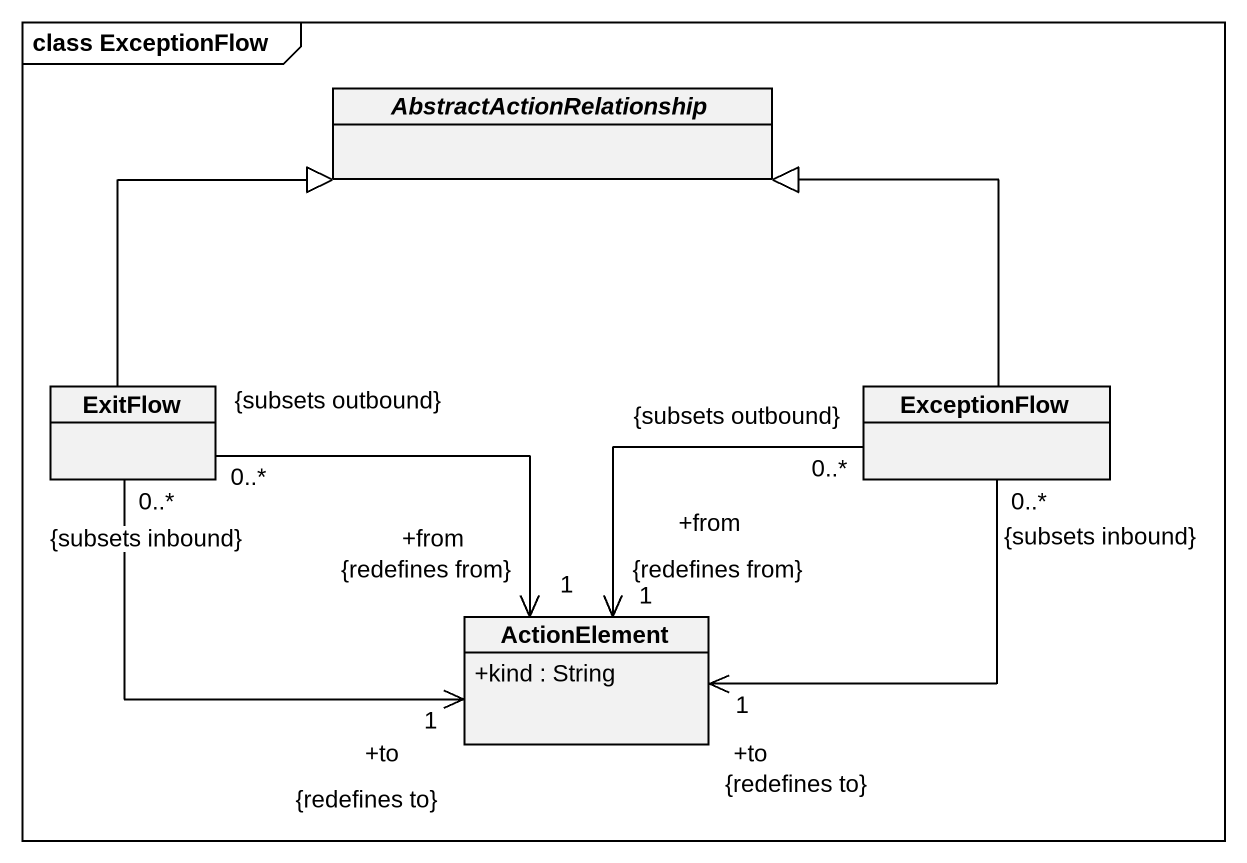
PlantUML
@startuml
mainframe class ExceptionFlow
hide circle
hide empty members
skinparam classAttributeIconSize 0
abstract class AbstractActionRelationship
class ExitFlow
class ExceptionFlow
class ActionElement {
  +kind : String
}
ExitFlow -up-|> AbstractActionRelationship
ExitFlow "0..*\n{subsets outbound}" -right-> "+from\n1\n{redefines from}" ActionElement
ExitFlow "0..*\n{subsets inbound}" -right-> "+to\n1\n{redefines to}" ActionElement
ExceptionFlow -up-|> AbstractActionRelationship
ExceptionFlow "0..*\n{subsets outbound}" --> "+from\n1\n{redefines from}" ActionElement
ExceptionFlow "0..*\n{subsets inbound}" --> "+to\n1\n{redefines to}" ActionElement
@enduml
